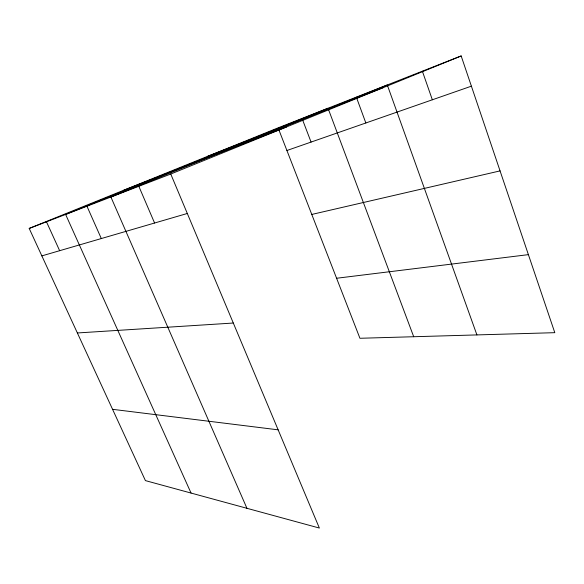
<?xml version="1.0" encoding="UTF-8"?>
<svg xmlns="http://www.w3.org/2000/svg" width="584" height="584" viewBox="0 0 584 584"><rect width="100%" height="100%" fill="white"/><g stroke="black" fill="none" stroke-linecap="round" stroke-linejoin="round"><path stroke-width="0.88" d="M170.754 174.025L319.368 528.053L145.416 480.61L29.2 228.432L170.754 174.025L461.17 55.947L554.8 332.676L359.934 338.275L278.758 129.531M328.033 108.237L65.62 214.438L191.048 493.057M29.2 228.432L278.101 127.852L461.17 55.947M207.502 156.381L383.403 87.571M123.764 190.223L286.576 126.932M286.912 150.504L471.39 86.169M41.851 255.887L187.318 213.474M311.776 214.445L500.057 170.893M336.596 278.254L528.396 254.639M77.373 332.968L233.308 323.032M112.559 409.318L278.137 429.831M46.472 221.796L59.648 250.697M86.965 206.232L101.309 238.549M246.937 508.299L110.909 197.027L387.294 84.965L476.916 334.917M138.831 186.296L154.585 223.015M302.694 120.136L311.075 142.08M328.354 109.091L413.706 336.727M356.342 97.119L365.839 122.983M422.363 71.19L432.342 99.784"/></g></svg>
